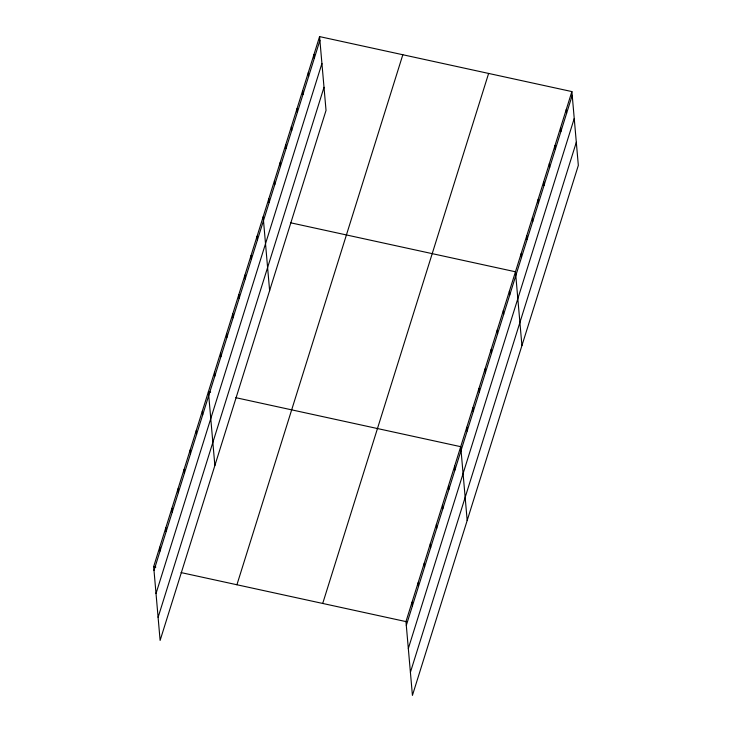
<?xml version="1.0" encoding="UTF-8"?>
<svg xmlns="http://www.w3.org/2000/svg" width="732" height="732" viewBox="0 0 732 732"><rect width="100%" height="100%" fill="white"/><g stroke="black" fill="none" stroke-linecap="round" stroke-linejoin="round"><path stroke-width="1.1" d="M319.573 36.6L326.033 110.404L160.116 640.418L153.665 566.614L319.573 36.6L571.884 91.582L578.335 165.386L412.427 695.4L405.967 621.596L571.884 91.582M153.995 570.429L319.902 40.416M156.017 593.524L321.924 63.51M158.103 617.323L324.011 87.309M236.921 584.758L402.829 54.744M322.711 603.452L488.619 73.438M406.306 625.412L572.214 95.398M408.328 648.506L574.236 118.493M410.405 672.305L576.313 142.292M290.549 222.775L515.474 271.782L521.925 345.586M210.606 392.187L208.41 391.712L214.869 465.515M235.805 397.677L460.721 446.685L467.181 520.498M153.665 566.614L155.852 567.09M181.051 572.58L405.967 621.596M566.239 109.599L566.577 113.414M560.602 127.615L560.932 131.44M554.957 145.641L555.295 149.456M549.32 163.657L549.65 167.472M543.675 181.682L544.013 185.498M538.038 199.699L538.368 203.514M532.393 217.724L532.731 221.54M526.756 235.741L527.086 239.556M521.111 253.766L521.449 257.582M509.39 291.217L509.719 295.033M503.305 310.652L503.634 314.467M497.22 330.086L497.559 333.902M491.135 349.521L491.474 353.336M485.051 368.955L485.389 372.771M478.975 388.39L479.304 392.206M472.89 407.825L473.22 411.64M466.806 427.259L467.135 431.075M454.636 466.119L454.975 469.935M448.551 485.554L448.89 489.369M442.476 504.988L442.805 508.804M436.391 524.423L436.72 528.239M430.306 543.858L430.636 547.673M424.221 563.292L424.56 567.108M418.137 582.727L418.475 586.542M412.052 602.162L412.391 605.977M313.927 54.616L314.266 58.432M308.291 72.642L308.62 76.457M302.645 90.658L302.984 94.474M297.009 108.684L297.338 112.499M291.363 126.7L291.702 130.516M285.727 144.726L286.056 148.541M280.082 162.742L280.42 166.557M274.445 180.767L274.775 184.583M268.8 198.784L269.138 202.599M263.163 216.809L269.623 290.613M257.078 236.235L257.417 240.059M250.994 255.669L251.332 259.485M244.909 275.104L245.247 278.919M238.824 294.538L239.163 298.354M232.749 313.973L233.078 317.789M226.664 333.408L226.993 337.223M220.579 352.842L220.908 356.658M214.494 372.277L214.833 376.092M202.325 411.146L202.663 414.962M196.249 430.581L196.579 434.396M190.164 450.015L190.494 453.831M184.08 469.45L184.409 473.265M177.995 488.875L178.334 492.691M171.91 508.31L172.249 512.126M165.825 527.745L166.164 531.56M159.75 547.179L160.079 550.995"/></g></svg>
